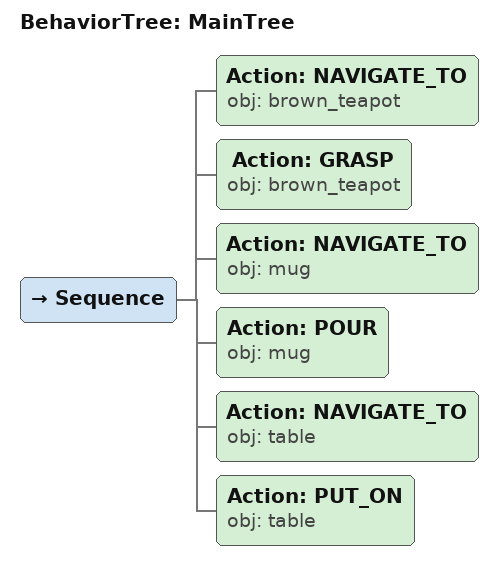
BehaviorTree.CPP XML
<root main_tree_to_execute="MainTree">
  <BehaviorTree ID="MainTree">
    <Sequence>
      <!-- Navigate to brown_teapot -->
      <Action ID="NAVIGATE_TO" obj="brown_teapot" />
      <!-- Grasp brown_teapot -->
      <Action ID="GRASP" obj="brown_teapot" />
      <!-- Navigate to mug -->
      <Action ID="NAVIGATE_TO" obj="mug" />
      <!-- Pour into mug -->
      <Action ID="POUR" obj="mug" />
      <!-- Navigate to table -->
      <Action ID="NAVIGATE_TO" obj="table" />
      <!-- Put on table -->
      <Action ID="PUT_ON" obj="table" />
    </Sequence>
  </BehaviorTree>
</root>
